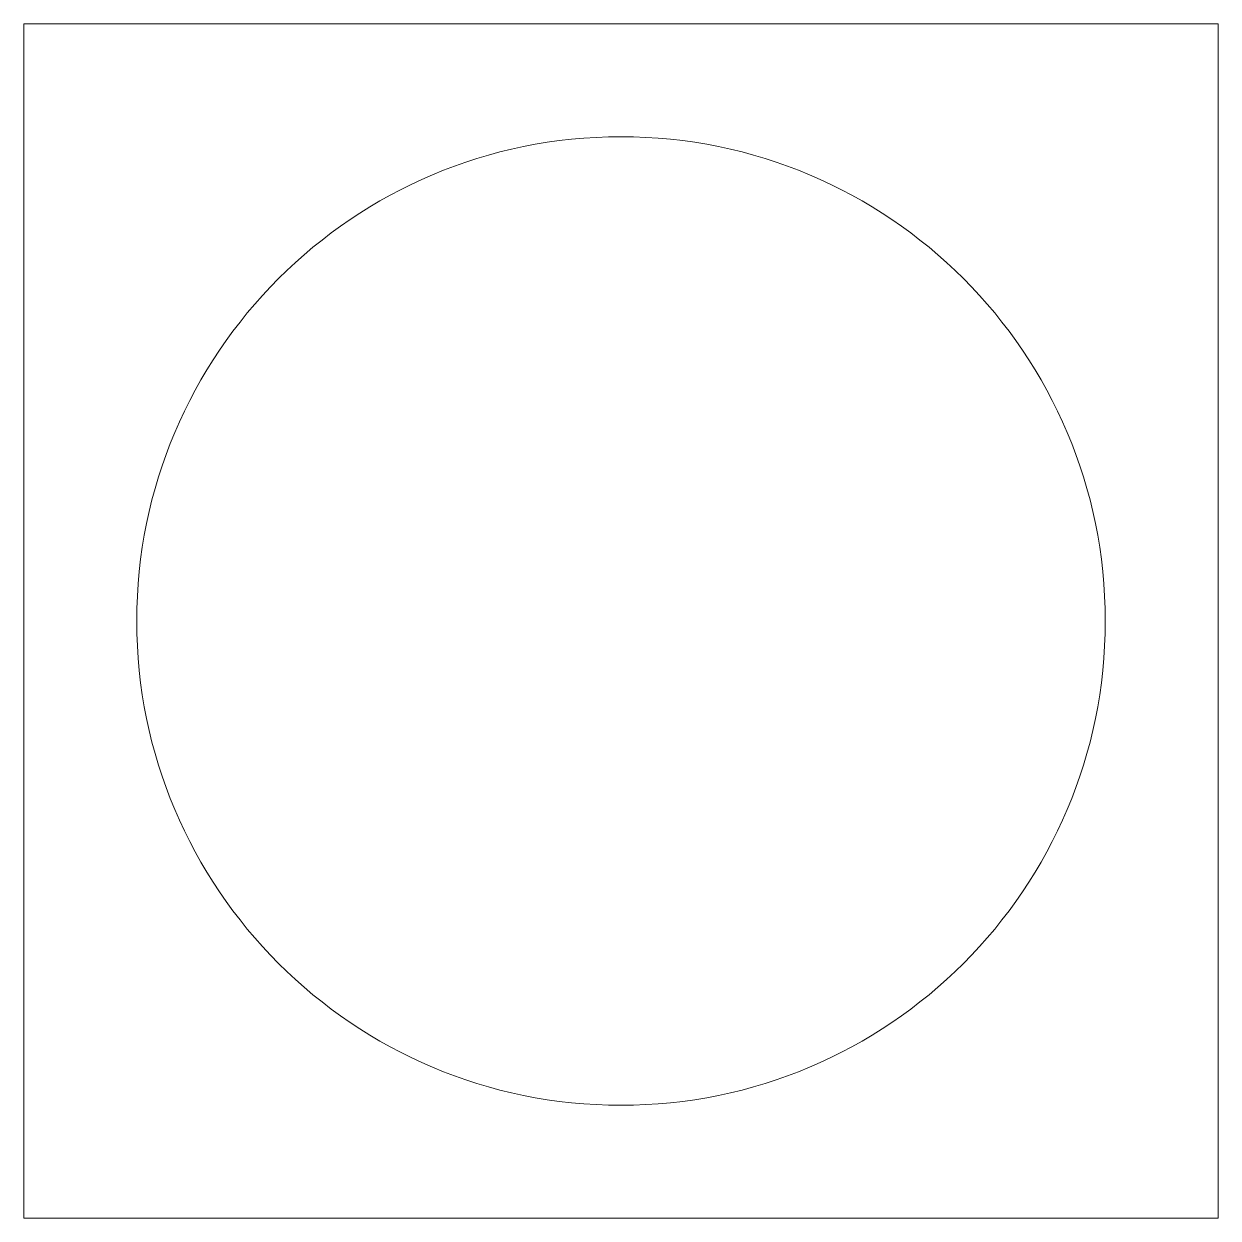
# Model space of a CAD drawing. Header units: millimetres. Extents: x -64 to 64, y -64 to 64.
import ezdxf

# ---------------------------------------------------------------- set-up
doc = ezdxf.new("R2010")
doc.units = ezdxf.units.MM

msp = doc.modelspace()

# ---------------------------------------------------------------- linework, layer by layer
at = {"color": 7, "linetype": 'Continuous', "lineweight": 15}
for p, q in [((-63.5, 63.5), (-63.5, -63.5)), ((63.5, 63.5), (-63.5, 63.5)), ((63.5, -63.5), (63.5, 63.5)), ((-63.5, -63.5), (63.5, -63.5))]:
    msp.add_line(p, q, dxfattribs=at)
msp.add_circle((0, 0), 51.5, dxfattribs=at)

doc.saveas('drawing.dxf')
